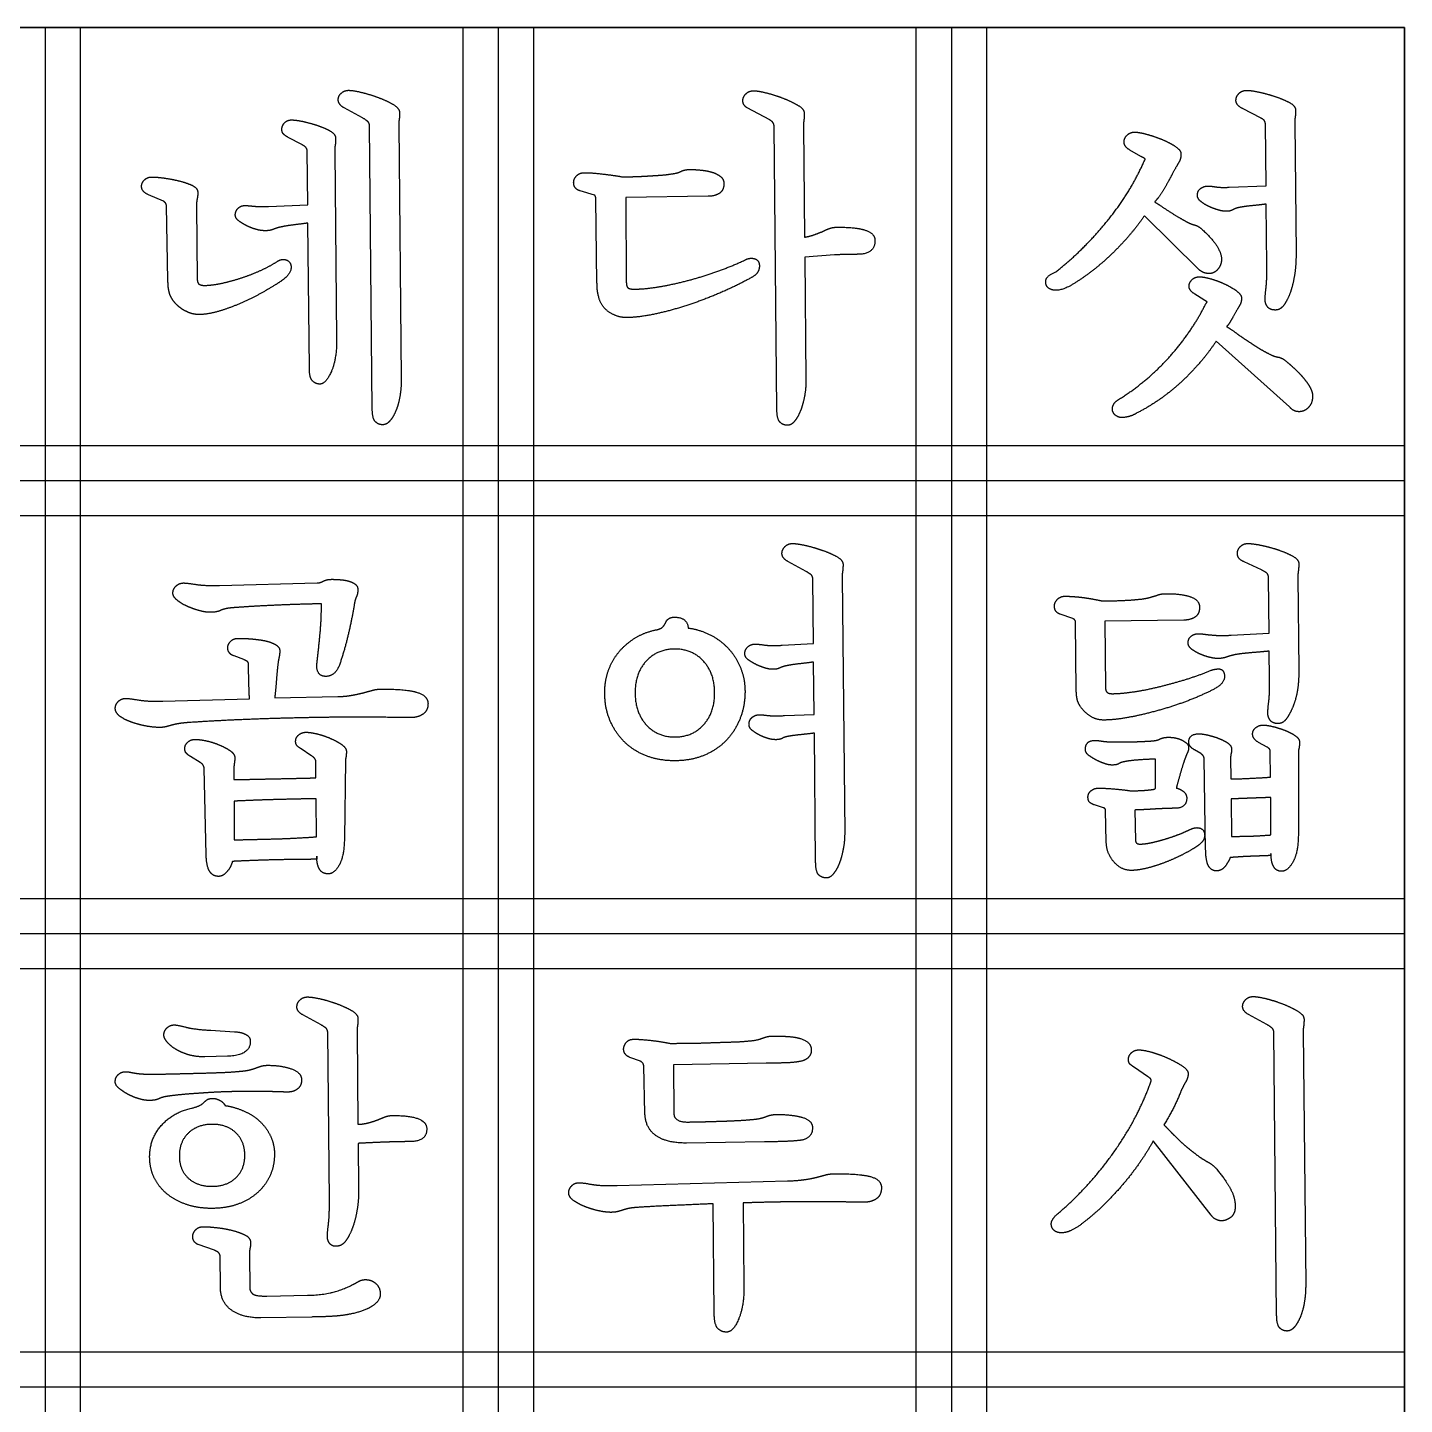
# Model space of a CAD drawing. Header units: millimetres. Extents: x -5 to 270, y -5 to 125.
# Drawn here: x 209.2 to 270, y 59.2 to 120 of the extents above; entities that cross this region are included whole.
import ezdxf

# ---------------------------------------------------------------- set-up
doc = ezdxf.new("R2010")
doc.units = ezdxf.units.MM
doc.layers.get('0').update_dxf_attribs({"linetype": 'CONTINUOUS'})

msp = doc.modelspace()

# ---------------------------------------------------------------- linework, layer by layer
for p, q in [((150, 120), (270, 120)), ((210, 120), (210, 0)), ((211.55, 120), (211.55, 0)), ((228.45, 0), (228.45, 120)), ((230, 120), (230, 0)), ((231.55, 120), (231.55, 0)), ((248.45, 0), (248.45, 120)), ((250, 120), (250, 0)), ((251.55, 120), (251.55, 0)), ((270, 120), (270, 0)), ((224.008, 116.017), (223.2, 116.453)), ((241.984, 115.921), (240.995, 116.453)), ((263.649, 116.012), (262.875, 116.414)), ((224.441, 103.149), (224.315, 115.689)), ((225.609, 115.702), (225.722, 104.526)), ((242.301, 103.127), (242.175, 115.652)), ((243.47, 115.652), (243.519, 110.747)), ((263.89, 113.009), (263.862, 115.744)), ((265.157, 115.774), (265.215, 110.045)), ((221.33, 114.833), (220.723, 115.152)), ((221.59, 112.181), (221.566, 114.557)), ((222.785, 114.542), (222.869, 106.261)), ((258.367, 114.313), (257.884, 114.593)), ((215.227, 112.339), (214.563, 112.621)), ((234.247, 112.605), (233.619, 112.789)), ((234.36, 108.719), (234.307, 112.44)), ((239.267, 112.551), (235.631, 112.499)), ((235.631, 112.499), (235.654, 108.764)), ((262.266, 112.95), (263.89, 113.009)), ((215.422, 108.851), (215.359, 112.114)), ((216.684, 112.13), (216.717, 108.885)), ((219.858, 112.106), (221.59, 112.181)), ((263.925, 109.501), (263.898, 112.211)), ((221.663, 104.959), (221.598, 111.369)), ((260.925, 109.321), (258.523, 111.693)), ((244.849, 109.964), (243.528, 109.867)), ((243.528, 109.867), (243.582, 104.445)), ((261.14, 107.983), (260.753, 108.235)), ((264.932, 103.252), (261.693, 106.161)), ((150, 101.55), (270, 101.55)), ((150, 100), (270, 100)), ((270, 98.45), (150, 98.45)), ((243.592, 95.994), (242.786, 96.434)), ((263.685, 96.06), (262.927, 96.416)), ((217.699, 95.377), (222.014, 95.484)), ((243.914, 92.806), (243.885, 95.672)), ((245.179, 95.743), (245.292, 84.461)), ((264.025, 93.27), (264, 95.717)), ((265.295, 95.761), (265.336, 91.64)), ((255.359, 93.912), (254.808, 94.106)), ((255.514, 90.76), (255.484, 93.733)), ((260.262, 93.844), (256.778, 93.794)), ((256.778, 93.794), (256.808, 90.836)), ((262.354, 93.182), (264.025, 93.27)), ((242.53, 92.735), (243.914, 92.806)), ((264.045, 91.25), (264.033, 92.475)), ((218.768, 92.103), (218.341, 92.266)), ((243.945, 89.685), (243.922, 91.995)), ((215.203, 90.266), (219.023, 90.364)), ((220.135, 90.411), (222.918, 90.47)), ((242.637, 89.63), (243.945, 89.685)), ((244.011, 83.144), (243.953, 88.857)), ((221.734, 87.871), (221.3, 88.163)), ((263.941, 88.235), (263.558, 88.45)), ((216.849, 87.561), (216.423, 87.82)), ((221.954, 86.884), (221.947, 87.627)), ((223.256, 87.632), (223.212, 84.225)), ((259.014, 86.468), (259.016, 87.71)), ((261.009, 87.956), (260.74, 88.112)), ((261.225, 83.712), (261.154, 87.748)), ((262.327, 87.773), (262.337, 86.832)), ((264.089, 86.915), (264.078, 88.03)), ((265.326, 88.121), (265.316, 84.34)), ((217.106, 83.487), (217.022, 87.29)), ((218.332, 87.229), (218.337, 86.807)), ((218.345, 85.854), (218.348, 84.148)), ((221.98, 84.282), (221.963, 85.962)), ((262.346, 85.949), (262.362, 84.297)), ((264.1, 84.363), (264.098, 86.015)), ((256.722, 85.562), (256.319, 85.687)), ((256.839, 84.06), (256.81, 85.443)), ((258.104, 85.463), (258.132, 84.12)), ((221.989, 83.428), (221.99, 83.289)), ((264.108, 83.546), (264.109, 83.452)), ((150, 81.55), (270, 81.55)), ((270, 80), (150, 80)), ((270, 78.45), (150, 78.45)), ((222.181, 75.979), (221.376, 76.419)), ((263.926, 75.998), (263.118, 76.436)), ((217.316, 75.743), (218.362, 75.677)), ((222.55, 68.23), (222.475, 75.656)), ((223.769, 75.698), (223.81, 71.592)), ((264.359, 63.148), (264.233, 75.658)), ((265.527, 75.671), (265.64, 64.525)), ((218.047, 74.594), (217.045, 74.569)), ((236.275, 74.372), (235.815, 74.545)), ((236.474, 72.066), (236.422, 74.163)), ((241.822, 74.285), (237.732, 74.214)), ((237.732, 74.214), (237.753, 72.08)), ((258.663, 73.707), (258.08, 74.096)), ((223.819, 70.749), (223.839, 68.758)), ((241.751, 70.814), (238.309, 70.764)), ((261.464, 67.58), (258.914, 70.862)), ((235.245, 68.891), (242.764, 69.09)), ((239.534, 63.251), (239.486, 68.086)), ((240.81, 68.119), (240.847, 64.478)), ((217.473, 66.028), (216.756, 66.286)), ((217.736, 64.396), (217.722, 65.774)), ((219.017, 65.786), (219.031, 64.392)), ((219.793, 64.008), (221.582, 64.042)), ((221.77, 63.085), (219.527, 63.047)), ((150, 61.55), (270, 61.55)), ((150, 60), (270, 60))]:
    msp.add_line(p, q)
msp.add_lwpolyline([(150, 0), (270, 0), (270, 120), (150, 120)], close=True)
for points in [[(222.939, 116.813), (222.937, 116.976), (223.071, 117.102)], [(223.2, 116.453), (222.941, 116.6), (222.939, 116.813)], [(223.071, 117.102), (223.205, 117.227), (223.392, 117.229)], [(223.392, 117.229), (223.603, 117.231), (223.97, 117.139)], [(223.97, 117.139), (224.338, 117.047), (224.695, 116.916)], [(224.695, 116.916), (225.053, 116.785), (225.35, 116.614)], [(240.799, 116.761), (240.797, 116.936), (240.929, 117.071)], [(240.995, 116.453), (240.801, 116.563), (240.799, 116.761)], [(240.929, 117.071), (241.061, 117.206), (241.252, 117.208)], [(241.252, 117.208), (241.463, 117.21), (241.834, 117.117)], [(241.834, 117.117), (242.204, 117.025), (242.558, 116.887)], [(242.558, 116.887), (242.911, 116.75), (243.209, 116.579)], [(262.563, 116.778), (262.562, 116.954), (262.694, 117.089)], [(262.875, 116.414), (262.566, 116.559), (262.563, 116.778)], [(262.694, 117.089), (262.825, 117.224), (263.017, 117.225)], [(263.017, 117.225), (263.229, 117.228), (263.575, 117.152)], [(263.575, 117.152), (263.922, 117.077), (264.272, 116.962)], [(264.272, 116.962), (264.622, 116.847), (264.908, 116.698)], [(264.908, 116.698), (265.195, 116.55), (265.197, 116.35)], [(225.35, 116.614), (225.647, 116.444), (225.649, 116.233)], [(225.649, 116.233), (225.651, 116.082), (225.629, 115.952)], [(243.209, 116.579), (243.508, 116.408), (243.509, 116.213)], [(243.509, 116.213), (243.511, 116.034), (243.49, 115.898)], [(265.197, 116.35), (265.198, 116.18), (265.177, 116.058)], [(220.45, 115.504), (220.448, 115.659), (220.564, 115.789)], [(220.537, 115.283), (220.451, 115.355), (220.45, 115.504)], [(220.564, 115.789), (220.679, 115.919), (220.873, 115.921)], [(220.873, 115.921), (221.07, 115.923), (221.378, 115.855)], [(221.378, 115.855), (221.687, 115.787), (221.997, 115.687)], [(221.997, 115.687), (222.308, 115.587), (222.566, 115.443)], [(224.275, 115.817), (224.236, 115.874), (224.008, 116.017)], [(224.315, 115.689), (224.314, 115.76), (224.275, 115.817)], [(225.629, 115.952), (225.608, 115.823), (225.609, 115.702)], [(242.135, 115.789), (242.096, 115.852), (241.984, 115.921)], [(242.175, 115.652), (242.174, 115.727), (242.135, 115.789)], [(243.49, 115.898), (243.469, 115.761), (243.47, 115.652)], [(263.823, 115.88), (263.784, 115.942), (263.649, 116.012)], [(263.862, 115.744), (263.862, 115.818), (263.823, 115.88)], [(265.177, 116.058), (265.155, 115.937), (265.157, 115.774)], [(220.723, 115.152), (220.624, 115.21), (220.537, 115.283)], [(222.566, 115.443), (222.823, 115.299), (222.825, 115.119)], [(222.825, 115.119), (222.827, 114.952), (222.805, 114.823)], [(257.623, 114.937), (257.622, 115.112), (257.754, 115.247)], [(257.884, 114.593), (257.625, 114.739), (257.623, 114.937)], [(257.754, 115.247), (257.886, 115.381), (258.077, 115.383)], [(258.077, 115.383), (258.277, 115.385), (258.618, 115.291)], [(258.618, 115.291), (258.959, 115.198), (259.279, 115.069)], [(259.279, 115.069), (259.598, 114.94), (259.867, 114.766)], [(221.527, 114.686), (221.488, 114.743), (221.33, 114.833)], [(221.566, 114.557), (221.566, 114.628), (221.527, 114.686)], [(222.805, 114.823), (222.784, 114.694), (222.785, 114.542)], [(258.541, 114.208), (258.511, 114.237), (258.367, 114.313)], [(259.867, 114.766), (260.135, 114.591), (260.136, 114.416)], [(260.136, 114.416), (260.139, 114.204), (260.036, 114.037)], [(238.06, 113.647), (238.216, 113.73), (238.437, 113.733)], [(238.437, 113.733), (238.709, 113.735), (238.973, 113.705)], [(238.973, 113.705), (239.238, 113.676), (239.445, 113.613)], [(256.859, 111.433), (257.907, 112.713), (258.521, 114.121)], [(258.521, 114.121), (258.571, 114.179), (258.541, 114.208)], [(260.036, 114.037), (259.933, 113.87), (259.751, 113.533)], [(214.258, 112.985), (214.257, 113.145), (214.381, 113.272)], [(214.381, 113.272), (214.506, 113.399), (214.712, 113.401)], [(214.712, 113.401), (214.901, 113.403), (215.234, 113.359)], [(215.234, 113.359), (215.568, 113.315), (215.88, 113.24)], [(215.88, 113.24), (216.193, 113.165), (216.465, 113.046)], [(216.465, 113.046), (216.736, 112.928), (216.739, 112.722)], [(233.33, 113.145), (233.328, 113.321), (233.46, 113.456)], [(233.619, 112.789), (233.332, 112.881), (233.33, 113.145)], [(233.46, 113.456), (233.592, 113.591), (233.783, 113.593)], [(233.783, 113.593), (234.07, 113.596), (234.578, 113.538)], [(234.578, 113.538), (235.085, 113.481), (235.487, 113.409)], [(235.487, 113.409), (235.824, 113.413), (236.088, 113.422)], [(236.088, 113.422), (236.353, 113.431), (236.648, 113.45)], [(236.648, 113.45), (236.944, 113.468), (237.189, 113.485)], [(237.189, 113.485), (237.433, 113.502), (237.61, 113.534)], [(237.61, 113.534), (237.904, 113.565), (238.06, 113.647)], [(239.445, 113.613), (239.652, 113.55), (239.806, 113.43)], [(239.962, 113.116), (239.965, 112.823), (239.769, 112.688)], [(239.806, 113.43), (239.96, 113.311), (239.962, 113.116)], [(259.751, 113.533), (259.601, 113.238), (259.392, 112.883)], [(214.563, 112.621), (214.261, 112.743), (214.258, 112.985)], [(216.711, 112.44), (216.682, 112.311), (216.684, 112.13)], [(216.739, 112.722), (216.74, 112.569), (216.711, 112.44)], [(234.307, 112.44), (234.306, 112.568), (234.247, 112.605)], [(239.769, 112.688), (239.574, 112.554), (239.267, 112.551)], [(259.392, 112.883), (259.184, 112.528), (258.975, 112.304)], [(260.862, 112.589), (260.86, 112.79), (260.999, 112.895)], [(261.02, 112.315), (260.863, 112.438), (260.862, 112.589)], [(260.999, 112.895), (261.138, 113.001), (261.315, 113.003)], [(261.315, 113.003), (261.451, 113.004), (261.667, 112.968)], [(261.667, 112.968), (261.883, 112.932), (262.266, 112.95)], [(215.327, 112.234), (215.297, 112.281), (215.227, 112.339)], [(215.359, 112.114), (215.358, 112.187), (215.327, 112.234)], [(218.395, 111.73), (218.394, 111.886), (218.509, 112.014)], [(218.509, 112.014), (218.624, 112.141), (218.819, 112.143)], [(218.819, 112.143), (218.939, 112.145), (219.195, 112.116)], [(219.195, 112.116), (219.452, 112.088), (219.858, 112.106)], [(258.975, 112.304), (259.23, 112.136), (259.614, 111.887)], [(259.614, 111.887), (259.999, 111.637), (260.32, 111.463)], [(261.37, 112.101), (261.177, 112.191), (261.02, 112.315)], [(261.771, 111.95), (261.563, 112.012), (261.37, 112.101)], [(262.145, 111.89), (261.979, 111.888), (261.771, 111.95)], [(262.439, 111.963), (262.323, 111.892), (262.145, 111.89)], [(262.736, 112.063), (262.555, 112.034), (262.439, 111.963)], [(263.362, 112.145), (262.992, 112.111), (262.736, 112.063)], [(263.898, 112.211), (263.731, 112.179), (263.362, 112.145)], [(218.551, 111.463), (218.397, 111.574), (218.395, 111.73)], [(218.899, 111.252), (218.706, 111.351), (218.551, 111.463)], [(219.311, 111.092), (219.093, 111.154), (218.899, 111.252)], [(220.969, 111.288), (220.564, 111.238), (220.314, 111.174)], [(221.598, 111.369), (221.373, 111.338), (220.969, 111.288)], [(254.619, 109.218), (255.812, 110.153), (256.859, 111.433)], [(258.523, 111.693), (257.931, 110.826), (257.085, 110.009)], [(260.32, 111.463), (260.537, 111.34), (260.711, 111.294)], [(260.711, 111.294), (260.885, 111.249), (261.029, 111.126)], [(219.724, 111.031), (219.528, 111.029), (219.311, 111.092)], [(220.042, 111.082), (219.923, 111.033), (219.724, 111.031)], [(220.314, 111.174), (220.161, 111.131), (220.042, 111.082)], [(243.519, 110.747), (243.72, 110.775), (243.968, 110.862)], [(243.968, 110.862), (244.216, 110.95), (244.383, 111.028)], [(244.383, 111.028), (244.505, 111.091), (244.64, 111.137)], [(244.64, 111.137), (244.776, 111.184), (244.952, 111.186)], [(244.952, 111.186), (245.732, 111.194), (246.164, 111.07)], [(246.164, 111.07), (246.626, 110.934), (246.629, 110.608)], [(261.029, 111.126), (261.952, 110.299), (261.925, 109.733)], [(246.629, 110.608), (246.635, 109.997), (245.874, 109.99)], [(257.085, 110.009), (256.239, 109.193), (255.281, 108.617)], [(265.215, 110.045), (265.22, 109.548), (265.154, 109.11)], [(219.465, 109.257), (219.888, 109.445), (220.247, 109.675)], [(220.247, 109.675), (220.413, 109.789), (220.585, 109.76)], [(220.835, 109.557), (220.959, 109.204), (220.438, 108.82)], [(220.585, 109.76), (220.758, 109.731), (220.835, 109.557)], [(239.567, 109.2), (240.245, 109.436), (240.909, 109.745)], [(240.909, 109.745), (241.068, 109.839), (241.254, 109.81)], [(241.254, 109.81), (241.44, 109.782), (241.5, 109.634)], [(241.5, 109.634), (241.561, 109.474), (241.493, 109.282)], [(245.444, 109.985), (245.197, 109.983), (244.849, 109.964)], [(245.874, 109.99), (245.692, 109.988), (245.444, 109.985)], [(261.925, 109.733), (261.908, 109.479), (261.734, 109.297)], [(263.89, 108.503), (263.932, 108.837), (263.925, 109.501)], [(215.433, 108.597), (215.423, 108.739), (215.422, 108.851)], [(216.717, 108.885), (216.718, 108.733), (216.796, 108.675)], [(217.753, 108.704), (218.147, 108.787), (218.594, 108.928)], [(218.594, 108.928), (219.041, 109.069), (219.465, 109.257)], [(220.438, 108.82), (220.112, 108.602), (219.648, 108.337)], [(237.009, 108.544), (237.57, 108.631), (238.229, 108.797)], [(238.229, 108.797), (238.889, 108.964), (239.567, 109.2)], [(241.135, 108.94), (240.507, 108.595), (239.775, 108.281)], [(241.493, 109.282), (241.425, 109.089), (241.135, 108.94)], [(254.259, 108.525), (254.138, 108.659), (254.174, 108.854)], [(254.174, 108.854), (254.209, 109.048), (254.619, 109.218)], [(260.492, 108.58), (260.491, 108.723), (260.613, 108.859)], [(260.613, 108.859), (260.736, 108.995), (260.946, 108.997)], [(261.322, 109.144), (261.102, 109.161), (260.925, 109.321)], [(260.946, 108.997), (261.132, 108.999), (261.439, 108.913)], [(261.734, 109.297), (261.56, 109.116), (261.322, 109.144)], [(261.439, 108.913), (261.747, 108.827), (262.036, 108.693)], [(265.154, 109.11), (265.088, 108.671), (264.972, 108.336)], [(215.483, 108.3), (215.443, 108.455), (215.433, 108.597)], [(215.636, 107.975), (215.514, 108.154), (215.483, 108.3)], [(216.796, 108.675), (216.875, 108.616), (217.035, 108.618)], [(217.035, 108.618), (217.358, 108.621), (217.753, 108.704)], [(219.648, 108.337), (219.185, 108.072), (218.677, 107.849)], [(234.371, 108.464), (234.361, 108.607), (234.36, 108.719)], [(234.42, 108.169), (234.38, 108.322), (234.371, 108.464)], [(235.654, 108.764), (235.656, 108.567), (235.729, 108.509)], [(235.729, 108.509), (235.802, 108.451), (236.034, 108.453)], [(236.034, 108.453), (236.449, 108.457), (237.009, 108.544)], [(239.775, 108.281), (239.044, 107.967), (238.321, 107.733)], [(255.281, 108.617), (254.589, 108.242), (254.259, 108.525)], [(260.753, 108.235), (260.494, 108.382), (260.492, 108.58)], [(262.036, 108.693), (262.324, 108.56), (262.566, 108.393)], [(262.566, 108.393), (262.807, 108.226), (262.809, 108.054)], [(263.85, 107.985), (263.848, 108.169), (263.89, 108.503)], [(264.972, 108.336), (264.856, 108.001), (264.691, 107.767)], [(215.934, 107.656), (215.757, 107.796), (215.636, 107.975)], [(216.336, 107.423), (216.111, 107.515), (215.934, 107.656)], [(218.677, 107.849), (218.169, 107.627), (217.681, 107.482)], [(234.894, 107.44), (234.522, 107.686), (234.42, 108.169)], [(238.321, 107.733), (237.599, 107.498), (236.899, 107.35)], [(259.656, 105.495), (260.637, 106.603), (261.241, 107.826)], [(261.279, 107.897), (261.254, 107.913), (261.14, 107.983)], [(261.241, 107.826), (261.303, 107.882), (261.279, 107.897)], [(262.712, 107.711), (262.614, 107.548), (262.421, 107.211)], [(262.809, 108.054), (262.81, 107.874), (262.712, 107.711)], [(263.958, 107.669), (263.851, 107.808), (263.85, 107.985)], [(264.312, 107.532), (264.065, 107.529), (263.958, 107.669)], [(264.691, 107.767), (264.526, 107.534), (264.312, 107.532)], [(216.805, 107.332), (216.561, 107.33), (216.336, 107.423)], [(217.681, 107.482), (217.193, 107.336), (216.805, 107.332)], [(235.667, 107.197), (235.267, 107.193), (234.894, 107.44)], [(236.899, 107.35), (236.199, 107.203), (235.667, 107.197)], [(262.282, 106.968), (262.197, 106.825), (262.139, 106.804)], [(262.421, 107.211), (262.367, 107.11), (262.282, 106.968)], [(262.139, 106.804), (262.256, 106.746), (262.504, 106.564)], [(262.504, 106.564), (262.753, 106.381), (263.006, 106.214)], [(222.869, 106.261), (222.877, 105.379), (222.636, 104.823)], [(261.693, 106.161), (261.078, 105.227), (260.169, 104.377)], [(263.006, 106.214), (263.259, 106.047), (263.503, 105.891)], [(263.503, 105.891), (263.746, 105.735), (263.96, 105.631)], [(257.34, 103.553), (258.674, 104.386), (259.656, 105.495)], [(263.96, 105.631), (264.222, 105.483), (264.419, 105.454)], [(264.419, 105.454), (264.616, 105.424), (264.838, 105.22)], [(264.838, 105.22), (264.989, 105.096), (265.191, 104.906)], [(221.801, 104.404), (221.667, 104.546), (221.663, 104.959)], [(222.636, 104.823), (222.395, 104.266), (222.128, 104.264)], [(265.191, 104.906), (265.393, 104.715), (265.564, 104.509)], [(222.128, 104.264), (221.935, 104.262), (221.801, 104.404)], [(225.722, 104.526), (225.726, 104.12), (225.666, 103.754)], [(243.582, 104.445), (243.586, 104.073), (243.518, 103.719)], [(260.169, 104.377), (259.259, 103.526), (258.159, 102.97)], [(265.564, 104.509), (265.734, 104.303), (265.839, 104.108)], [(265.839, 104.108), (265.943, 103.912), (265.945, 103.734)], [(225.666, 103.754), (225.607, 103.389), (225.496, 103.113)], [(243.518, 103.719), (243.449, 103.364), (243.348, 103.099)], [(257.122, 103.268), (257.169, 103.443), (257.34, 103.553)], [(265.945, 103.734), (265.948, 103.43), (265.77, 103.238)], [(224.581, 102.599), (224.445, 102.732), (224.441, 103.149)], [(225.496, 103.113), (225.385, 102.836), (225.234, 102.653)], [(242.441, 102.578), (242.305, 102.711), (242.301, 103.127)], [(243.348, 103.099), (243.246, 102.834), (243.095, 102.641)], [(257.179, 102.949), (257.075, 103.094), (257.122, 103.268)], [(257.647, 102.793), (257.348, 102.75), (257.179, 102.949)], [(258.159, 102.97), (257.946, 102.836), (257.647, 102.793)], [(265.358, 103.044), (265.098, 103.042), (264.932, 103.252)], [(265.77, 103.238), (265.592, 103.047), (265.358, 103.044)], [(224.906, 102.468), (224.716, 102.466), (224.581, 102.599)], [(225.234, 102.653), (225.083, 102.47), (224.906, 102.468)], [(242.781, 102.446), (242.577, 102.444), (242.441, 102.578)], [(243.095, 102.641), (242.944, 102.448), (242.781, 102.446)], [(242.524, 96.779), (242.522, 96.954), (242.655, 97.089)], [(242.786, 96.434), (242.526, 96.581), (242.524, 96.779)], [(242.655, 97.089), (242.787, 97.223), (242.978, 97.225)], [(242.978, 97.225), (243.19, 97.227), (243.556, 97.143)], [(243.556, 97.143), (243.922, 97.06), (244.274, 96.939)], [(244.274, 96.939), (244.626, 96.818), (244.922, 96.66)], [(244.922, 96.66), (245.217, 96.503), (245.219, 96.305)], [(262.625, 96.779), (262.623, 96.955), (262.755, 97.09)], [(262.927, 96.416), (262.628, 96.537), (262.625, 96.779)], [(262.755, 97.09), (262.887, 97.224), (263.078, 97.226)], [(263.078, 97.226), (263.287, 97.228), (263.652, 97.153)], [(263.652, 97.153), (264.017, 97.078), (264.369, 96.964)], [(264.369, 96.964), (264.722, 96.85), (265.027, 96.693)], [(265.027, 96.693), (265.333, 96.535), (265.335, 96.337)], [(245.219, 96.305), (245.221, 96.126), (245.199, 95.989)], [(263.96, 95.877), (263.92, 95.945), (263.685, 96.06)], [(265.335, 96.337), (265.336, 96.159), (265.315, 96.015)], [(215.78, 95.349), (215.921, 95.482), (216.109, 95.484)], [(216.109, 95.484), (216.241, 95.486), (216.656, 95.421)], [(216.656, 95.421), (217.07, 95.356), (217.699, 95.377)], [(222.014, 95.484), (222.131, 95.485), (222.275, 95.564)], [(222.275, 95.564), (222.418, 95.643), (222.642, 95.645)], [(222.642, 95.645), (222.795, 95.647), (222.997, 95.632)], [(222.997, 95.632), (223.2, 95.617), (223.367, 95.575)], [(223.367, 95.575), (223.534, 95.533), (223.667, 95.446)], [(223.667, 95.446), (223.8, 95.358), (223.802, 95.199)], [(243.845, 95.809), (243.805, 95.872), (243.592, 95.994)], [(243.885, 95.672), (243.884, 95.746), (243.845, 95.809)], [(245.199, 95.989), (245.178, 95.853), (245.179, 95.743)], [(264, 95.717), (263.999, 95.81), (263.96, 95.877)], [(265.315, 96.015), (265.294, 95.871), (265.295, 95.761)], [(215.64, 95.038), (215.638, 95.216), (215.78, 95.349)], [(215.84, 94.714), (215.642, 94.871), (215.64, 95.038)], [(223.741, 94.873), (223.679, 94.753), (223.649, 94.546)], [(223.802, 95.199), (223.804, 94.994), (223.741, 94.873)], [(254.682, 94.762), (254.814, 94.897), (255.005, 94.899)], [(255.005, 94.899), (255.121, 94.9), (255.352, 94.886)], [(255.352, 94.886), (255.582, 94.871), (255.802, 94.844)], [(255.802, 94.844), (256.021, 94.817), (256.274, 94.769)], [(258.437, 94.779), (258.652, 94.813), (258.78, 94.852)], [(258.78, 94.852), (258.909, 94.892), (259.027, 94.923)], [(259.027, 94.923), (259.155, 94.976), (259.244, 94.993)], [(259.244, 94.993), (259.334, 95.009), (259.477, 95.01)], [(259.477, 95.01), (260.14, 95.017), (260.547, 94.877)], [(260.547, 94.877), (260.953, 94.737), (260.956, 94.415)], [(216.287, 94.449), (216.037, 94.558), (215.84, 94.714)], [(216.807, 94.263), (216.536, 94.339), (216.287, 94.449)], [(217.304, 94.189), (217.078, 94.186), (216.807, 94.263)], [(217.743, 94.272), (217.582, 94.192), (217.304, 94.189)], [(218.209, 94.384), (217.904, 94.352), (217.743, 94.272)], [(218.825, 94.428), (218.401, 94.401), (218.209, 94.384)], [(219.817, 94.484), (219.25, 94.456), (218.825, 94.428)], [(221.042, 94.535), (220.384, 94.513), (219.817, 94.484)], [(222.195, 94.562), (221.7, 94.558), (221.042, 94.535)], [(222.141, 93.287), (222.201, 93.955), (222.195, 94.562)], [(223.649, 94.546), (223.54, 93.895), (223.387, 93.24)], [(254.551, 94.452), (254.55, 94.628), (254.682, 94.762)], [(254.808, 94.106), (254.554, 94.188), (254.551, 94.452)], [(256.274, 94.769), (256.528, 94.721), (256.674, 94.689)], [(256.674, 94.689), (257.061, 94.692), (257.532, 94.711)], [(257.532, 94.711), (258.004, 94.73), (258.437, 94.779)], [(260.956, 94.415), (260.959, 94.121), (260.764, 93.984)], [(237.246, 93.529), (237.331, 93.604), (237.396, 93.751)], [(237.396, 93.751), (237.491, 93.97), (237.764, 93.973)], [(237.764, 93.973), (238.347, 93.979), (238.384, 93.493)], [(255.484, 93.733), (255.482, 93.875), (255.359, 93.912)], [(260.764, 93.984), (260.568, 93.847), (260.262, 93.844)], [(218.181, 92.899), (218.303, 93.036), (218.514, 93.038)], [(218.514, 93.038), (218.825, 93.041), (219.148, 93.012)], [(219.148, 93.012), (219.471, 92.983), (219.722, 92.929)], [(221.997, 91.931), (222.08, 92.62), (222.141, 93.287)], [(223.387, 93.24), (223.234, 92.585), (223.021, 91.941)], [(235.326, 92.436), (235.634, 92.807), (236.051, 93.06)], [(236.051, 93.06), (236.467, 93.314), (236.981, 93.416)], [(236.981, 93.416), (237.162, 93.454), (237.246, 93.529)], [(238.384, 93.493), (238.833, 93.448), (239.317, 93.213)], [(239.317, 93.213), (239.801, 92.977), (240.147, 92.607)], [(260.451, 92.832), (260.449, 93.033), (260.588, 93.138)], [(260.588, 93.138), (260.727, 93.244), (260.905, 93.246)], [(260.905, 93.246), (260.935, 93.246), (260.969, 93.246)], [(260.969, 93.246), (261.003, 93.247), (261.081, 93.232)], [(261.081, 93.232), (261.321, 93.2), (261.652, 93.175)], [(261.652, 93.175), (261.983, 93.15), (262.354, 93.182)], [(218.06, 92.621), (218.059, 92.763), (218.181, 92.899)], [(218.341, 92.266), (218.063, 92.356), (218.06, 92.621)], [(219.722, 92.929), (219.973, 92.874), (220.164, 92.766)], [(220.164, 92.766), (220.355, 92.658), (220.357, 92.492)], [(220.357, 92.492), (220.358, 92.359), (220.332, 92.23)], [(234.857, 91.599), (235.018, 92.066), (235.326, 92.436)], [(237.778, 92.567), (236.999, 92.559), (236.516, 92.019)], [(239.05, 92.043), (238.555, 92.574), (237.778, 92.567)], [(240.147, 92.607), (240.493, 92.236), (240.69, 91.758)], [(240.886, 92.358), (240.884, 92.553), (241.021, 92.669)], [(241.021, 92.669), (241.158, 92.785), (241.339, 92.787)], [(241.339, 92.787), (241.471, 92.788), (241.754, 92.745)], [(241.754, 92.745), (242.038, 92.702), (242.53, 92.735)], [(260.619, 92.555), (260.452, 92.678), (260.451, 92.832)], [(260.979, 92.346), (260.786, 92.432), (260.619, 92.555)], [(263.284, 92.409), (262.843, 92.374), (262.546, 92.324)], [(264.033, 92.475), (263.725, 92.444), (263.284, 92.409)], [(218.977, 91.931), (218.976, 92.022), (218.768, 92.103)], [(218.992, 91.146), (218.98, 91.627), (218.977, 91.931)], [(220.286, 91.992), (220.24, 91.603), (220.208, 91.181)], [(220.332, 92.23), (220.305, 92.1), (220.286, 91.992)], [(222.397, 91.361), (221.955, 91.357), (221.997, 91.931)], [(223.021, 91.941), (222.825, 91.365), (222.397, 91.361)], [(236.516, 92.019), (236.033, 91.478), (236.042, 90.617)], [(239.553, 90.652), (239.545, 91.511), (239.05, 92.043)], [(241.045, 92.088), (240.887, 92.202), (240.886, 92.358)], [(241.379, 91.888), (241.203, 91.974), (241.045, 92.088)], [(241.757, 91.737), (241.556, 91.801), (241.379, 91.888)], [(242.741, 91.834), (242.54, 91.791), (242.427, 91.733)], [(243.341, 91.922), (242.968, 91.879), (242.741, 91.834)], [(243.922, 91.995), (243.715, 91.964), (243.341, 91.922)], [(261.397, 92.203), (261.173, 92.259), (260.979, 92.346)], [(261.78, 92.149), (261.621, 92.147), (261.397, 92.203)], [(262.116, 92.205), (261.958, 92.151), (261.78, 92.149)], [(262.335, 92.271), (262.237, 92.247), (262.116, 92.205)], [(262.546, 92.324), (262.433, 92.295), (262.335, 92.271)], [(220.208, 91.181), (220.175, 90.759), (220.135, 90.411)], [(234.702, 90.592), (234.696, 91.132), (234.857, 91.599)], [(240.69, 91.758), (240.887, 91.28), (240.893, 90.73)], [(242.124, 91.673), (241.958, 91.672), (241.757, 91.737)], [(242.427, 91.733), (242.314, 91.675), (242.124, 91.673)], [(259.097, 90.886), (259.693, 91.028), (260.299, 91.212)], [(260.299, 91.212), (260.904, 91.396), (261.469, 91.63)], [(261.469, 91.63), (261.622, 91.689), (261.798, 91.69)], [(262.037, 91.508), (262.157, 91.116), (261.636, 90.82)], [(261.798, 91.69), (261.974, 91.692), (262.037, 91.508)], [(264.044, 90.705), (264.048, 90.939), (264.045, 91.25)], [(265.336, 91.64), (265.341, 91.106), (265.265, 90.681)], [(219.023, 90.364), (219.005, 90.665), (218.992, 91.146)], [(223.549, 90.529), (223.845, 90.585), (224.068, 90.642)], [(224.068, 90.642), (224.292, 90.7), (224.452, 90.748)], [(224.452, 90.748), (224.611, 90.796), (224.814, 90.798)], [(224.814, 90.798), (225.881, 90.809), (226.389, 90.665)], [(226.389, 90.665), (226.897, 90.521), (226.901, 90.163)], [(234.946, 89.39), (234.708, 89.94), (234.702, 90.592)], [(236.042, 90.617), (236.05, 89.743), (236.545, 89.211)], [(239.077, 89.238), (239.562, 89.781), (239.553, 90.652)], [(240.893, 90.73), (240.899, 90.063), (240.673, 89.494)], [(255.565, 90.302), (255.516, 90.488), (255.514, 90.76)], [(256.808, 90.836), (256.809, 90.712), (256.882, 90.654)], [(256.882, 90.654), (256.955, 90.595), (257.11, 90.597)], [(257.11, 90.597), (257.484, 90.601), (257.992, 90.672)], [(257.992, 90.672), (258.5, 90.744), (259.097, 90.886)], [(261.636, 90.82), (261.085, 90.53), (260.446, 90.287)], [(264.01, 90.251), (264.039, 90.47), (264.044, 90.705)], [(265.265, 90.681), (265.189, 90.255), (265.033, 89.918)], [(213.098, 89.944), (213.097, 90.118), (213.229, 90.252)], [(213.229, 90.252), (213.361, 90.387), (213.552, 90.388)], [(213.552, 90.388), (213.7, 90.39), (214.145, 90.318)], [(214.145, 90.318), (214.59, 90.246), (215.203, 90.266)], [(222.918, 90.47), (223.253, 90.473), (223.549, 90.529)], [(226.901, 90.163), (226.904, 89.853), (226.685, 89.7)], [(255.989, 89.711), (255.659, 89.992), (255.565, 90.302)], [(260.446, 90.287), (259.807, 90.044), (259.115, 89.852)], [(263.97, 89.733), (263.968, 89.884), (264.01, 90.251)], [(213.318, 89.59), (213.1, 89.745), (213.098, 89.944)], [(213.822, 89.336), (213.537, 89.434), (213.318, 89.59)], [(219.638, 89.486), (217.951, 89.431), (216.299, 89.321)], [(222.825, 89.557), (221.326, 89.542), (219.638, 89.486)], [(224.979, 89.555), (224.196, 89.571), (222.825, 89.557)], [(226.161, 89.544), (225.762, 89.54), (224.979, 89.555)], [(226.685, 89.7), (226.467, 89.547), (226.161, 89.544)], [(235.596, 88.444), (235.184, 88.84), (234.946, 89.39)], [(240.673, 89.494), (240.447, 88.925), (240.043, 88.513)], [(241.069, 89.238), (241.067, 89.433), (241.204, 89.549)], [(241.204, 89.549), (241.341, 89.665), (241.522, 89.667)], [(241.522, 89.667), (241.65, 89.668), (241.868, 89.639)], [(241.868, 89.639), (242.087, 89.61), (242.637, 89.63)], [(256.743, 89.434), (256.319, 89.43), (255.989, 89.711)], [(257.815, 89.549), (257.207, 89.439), (256.743, 89.434)], [(259.115, 89.852), (258.423, 89.66), (257.815, 89.549)], [(264.078, 89.416), (263.972, 89.555), (263.97, 89.733)], [(264.432, 89.279), (264.185, 89.277), (264.078, 89.416)], [(264.767, 89.461), (264.628, 89.281), (264.432, 89.279)], [(265.033, 89.918), (264.906, 89.64), (264.767, 89.461)], [(214.438, 89.172), (214.107, 89.238), (213.822, 89.336)], [(215.081, 89.108), (214.77, 89.105), (214.438, 89.172)], [(215.348, 89.141), (215.229, 89.11), (215.081, 89.108)], [(215.591, 89.208), (215.466, 89.173), (215.348, 89.141)], [(215.899, 89.275), (215.715, 89.244), (215.591, 89.208)], [(216.299, 89.321), (216.083, 89.306), (215.899, 89.275)], [(221.058, 88.494), (221.057, 88.66), (221.194, 88.776)], [(221.194, 88.776), (221.331, 88.893), (221.512, 88.895)], [(221.512, 88.895), (221.698, 88.896), (221.985, 88.828)], [(221.985, 88.828), (222.272, 88.759), (222.552, 88.642)], [(236.545, 89.211), (237.04, 88.68), (237.817, 88.687)], [(237.817, 88.687), (238.592, 88.695), (239.077, 89.238)], [(241.218, 88.971), (241.07, 89.086), (241.069, 89.238)], [(241.543, 88.766), (241.365, 88.857), (241.218, 88.971)], [(241.907, 88.621), (241.72, 88.676), (241.543, 88.766)], [(243.408, 88.793), (243.069, 88.76), (242.878, 88.728)], [(243.953, 88.857), (243.747, 88.827), (243.408, 88.793)], [(260.48, 88.456), (260.476, 88.822), (260.934, 88.827)], [(260.934, 88.827), (261.073, 88.828), (261.302, 88.775)], [(261.302, 88.775), (261.531, 88.723), (261.756, 88.641)], [(263.297, 88.81), (263.295, 88.976), (263.432, 89.093)], [(263.558, 88.45), (263.299, 88.597), (263.297, 88.81)], [(263.432, 89.093), (263.569, 89.209), (263.75, 89.211)], [(263.75, 89.211), (263.921, 89.213), (264.176, 89.151)], [(264.176, 89.151), (264.432, 89.09), (264.682, 88.996)], [(264.682, 88.996), (264.932, 88.902), (265.149, 88.764)], [(265.149, 88.764), (265.366, 88.626), (265.368, 88.467)], [(216.164, 88.178), (216.163, 88.323), (216.287, 88.45)], [(216.245, 87.956), (216.165, 88.034), (216.164, 88.178)], [(216.287, 88.45), (216.411, 88.577), (216.618, 88.579)], [(216.618, 88.579), (216.812, 88.581), (217.101, 88.52)], [(217.101, 88.52), (217.391, 88.459), (217.663, 88.346)], [(217.663, 88.346), (217.936, 88.234), (218.153, 88.092)], [(221.143, 88.276), (221.06, 88.346), (221.058, 88.494)], [(221.3, 88.163), (221.226, 88.206), (221.143, 88.276)], [(222.552, 88.642), (222.833, 88.526), (223.065, 88.372)], [(223.065, 88.372), (223.296, 88.218), (223.298, 88.046)], [(236.577, 87.839), (236.009, 88.049), (235.596, 88.444)], [(240.043, 88.513), (239.639, 88.101), (239.075, 87.872)], [(242.261, 88.567), (242.095, 88.565), (241.907, 88.621)], [(242.548, 88.633), (242.439, 88.569), (242.261, 88.567)], [(242.878, 88.728), (242.656, 88.696), (242.548, 88.633)], [(255.919, 88.134), (255.915, 88.529), (256.327, 88.533)], [(256.075, 87.866), (255.92, 87.979), (255.919, 88.134)], [(256.327, 88.533), (256.463, 88.535), (256.683, 88.498)], [(256.683, 88.498), (256.903, 88.462), (257.42, 88.467)], [(257.42, 88.467), (257.571, 88.469), (257.821, 88.471)], [(257.821, 88.471), (258.07, 88.474), (258.272, 88.482)], [(258.272, 88.482), (258.474, 88.491), (258.666, 88.5)], [(258.666, 88.5), (258.859, 88.509), (258.954, 88.524)], [(258.954, 88.524), (259.106, 88.54), (259.199, 88.595)], [(259.199, 88.595), (259.346, 88.672), (259.586, 88.674)], [(259.586, 88.674), (259.706, 88.675), (259.849, 88.652)], [(259.849, 88.652), (259.992, 88.628), (260.121, 88.574)], [(260.121, 88.574), (260.25, 88.52), (260.361, 88.432)], [(260.361, 88.432), (260.472, 88.345), (260.473, 88.225)], [(260.473, 88.225), (260.474, 88.094), (260.422, 87.996)], [(260.74, 88.112), (260.482, 88.258), (260.48, 88.456)], [(261.756, 88.641), (261.981, 88.56), (262.174, 88.437)], [(262.174, 88.437), (262.367, 88.313), (262.369, 88.154)], [(262.369, 88.154), (262.37, 88.026), (262.348, 87.957)], [(264.056, 88.136), (264.034, 88.178), (263.941, 88.235)], [(264.078, 88.03), (264.077, 88.095), (264.056, 88.136)], [(265.348, 88.209), (265.326, 88.095), (265.326, 88.121)], [(265.368, 88.467), (265.369, 88.323), (265.348, 88.209)], [(216.423, 87.82), (216.324, 87.879), (216.245, 87.956)], [(217.022, 87.29), (217.021, 87.449), (216.849, 87.561)], [(218.153, 88.092), (218.371, 87.95), (218.373, 87.775)], [(218.352, 87.529), (218.331, 87.407), (218.332, 87.229)], [(218.373, 87.775), (218.374, 87.65), (218.352, 87.529)], [(221.947, 87.627), (221.945, 87.738), (221.734, 87.871)], [(223.278, 87.793), (223.256, 87.686), (223.256, 87.632)], [(223.298, 88.046), (223.299, 87.899), (223.278, 87.793)], [(237.828, 87.636), (237.146, 87.63), (236.577, 87.839)], [(239.075, 87.872), (238.511, 87.643), (237.828, 87.636)], [(256.407, 87.663), (256.229, 87.754), (256.075, 87.866)], [(256.771, 87.51), (256.584, 87.573), (256.407, 87.663)], [(257.611, 87.59), (257.47, 87.564), (257.391, 87.507)], [(258.389, 87.681), (257.932, 87.654), (257.611, 87.59)], [(259.016, 87.71), (258.845, 87.709), (258.389, 87.681)], [(260.335, 87.787), (260.216, 87.467), (260.099, 87.045)], [(260.422, 87.996), (260.37, 87.898), (260.335, 87.787)], [(261.154, 87.748), (261.153, 87.861), (261.009, 87.956)], [(262.348, 87.957), (262.326, 87.888), (262.327, 87.773)], [(257.096, 87.448), (256.958, 87.447), (256.771, 87.51)], [(257.391, 87.507), (257.312, 87.451), (257.096, 87.448)], [(260.099, 87.045), (259.981, 86.624), (259.93, 86.436)], [(263.188, 86.862), (263.736, 86.889), (264.089, 86.915)], [(218.337, 86.807), (218.761, 86.811), (219.183, 86.82)], [(219.183, 86.82), (219.605, 86.829), (220.12, 86.84)], [(220.12, 86.84), (220.636, 86.851), (221.142, 86.862)], [(221.142, 86.862), (221.649, 86.873), (221.954, 86.884)], [(256.031, 86.029), (256.029, 86.195), (256.167, 86.312)], [(256.167, 86.312), (256.304, 86.428), (256.485, 86.43)], [(256.485, 86.43), (256.684, 86.432), (257.141, 86.397)], [(257.141, 86.397), (257.598, 86.361), (257.923, 86.308)], [(257.923, 86.308), (258.175, 86.311), (258.459, 86.327)], [(258.459, 86.327), (258.743, 86.344), (258.943, 86.379)], [(258.943, 86.379), (259.015, 86.395), (259.014, 86.468)], [(259.93, 86.436), (260.034, 86.417), (260.211, 86.305)], [(260.211, 86.305), (260.387, 86.193), (260.389, 85.988)], [(262.337, 86.832), (262.639, 86.835), (263.188, 86.862)], [(219.114, 85.887), (218.621, 85.867), (218.345, 85.854)], [(220.119, 85.921), (219.606, 85.908), (219.114, 85.887)], [(221.148, 85.946), (220.632, 85.934), (220.119, 85.921)], [(221.963, 85.962), (221.663, 85.959), (221.148, 85.946)], [(256.115, 85.794), (256.033, 85.861), (256.031, 86.029)], [(256.319, 85.687), (256.197, 85.726), (256.115, 85.794)], [(260.389, 85.988), (260.394, 85.545), (259.875, 85.539)], [(262.625, 85.962), (262.374, 85.952), (262.346, 85.949)], [(263.156, 85.982), (262.876, 85.972), (262.625, 85.962)], [(263.724, 86.003), (263.436, 85.993), (263.156, 85.982)], [(264.098, 86.015), (264.012, 86.014), (263.724, 86.003)], [(256.81, 85.443), (256.81, 85.519), (256.722, 85.562)], [(258.339, 85.472), (258.094, 85.462), (258.104, 85.463)], [(258.866, 85.499), (258.584, 85.481), (258.339, 85.472)], [(259.422, 85.528), (259.149, 85.517), (258.866, 85.499)], [(259.875, 85.539), (259.696, 85.538), (259.422, 85.528)], [(260.027, 84.382), (260.316, 84.494), (260.581, 84.622)], [(260.581, 84.622), (260.779, 84.712), (260.945, 84.671)], [(260.945, 84.671), (261.111, 84.63), (261.16, 84.486)], [(261.16, 84.486), (261.209, 84.343), (261.149, 84.187)], [(218.348, 84.148), (218.757, 84.153), (219.187, 84.164)], [(219.187, 84.164), (219.616, 84.175), (220.122, 84.187)], [(220.122, 84.187), (220.627, 84.2), (221.134, 84.228)], [(221.134, 84.228), (221.641, 84.256), (221.98, 84.282)], [(223.212, 84.225), (223.204, 83.444), (222.988, 83.046)], [(245.292, 84.461), (245.296, 84.09), (245.227, 83.735)], [(257.178, 83.17), (256.845, 83.548), (256.839, 84.06)], [(258.132, 84.12), (258.135, 83.957), (258.329, 83.959)], [(258.329, 83.959), (258.547, 83.961), (258.824, 84.021)], [(258.824, 84.021), (259.1, 84.08), (259.419, 84.175)], [(259.419, 84.175), (259.737, 84.27), (260.027, 84.382)], [(260.873, 83.888), (260.62, 83.706), (260.242, 83.512)], [(261.149, 84.187), (261.089, 84.03), (260.873, 83.888)], [(262.362, 84.297), (262.42, 84.298), (262.723, 84.301)], [(262.723, 84.301), (263.026, 84.304), (263.26, 84.312)], [(263.26, 84.312), (263.494, 84.321), (263.762, 84.339)], [(263.762, 84.339), (264.031, 84.357), (264.1, 84.363)], [(265.316, 84.34), (265.308, 83.569), (265.076, 83.165)], [(217.27, 82.741), (217.128, 82.95), (217.106, 83.487)], [(221.121, 83.28), (220.583, 83.274), (220.055, 83.261)], [(221.99, 83.289), (221.66, 83.285), (221.121, 83.28)], [(222.119, 82.836), (221.993, 83.031), (221.989, 83.428)], [(245.227, 83.735), (245.159, 83.381), (245.058, 83.116)], [(260.242, 83.512), (259.864, 83.318), (259.445, 83.155)], [(261.355, 82.987), (261.23, 83.201), (261.225, 83.712)], [(262.303, 83.366), (262.253, 83.198), (262.094, 82.988)], [(262.691, 83.392), (262.407, 83.374), (262.303, 83.366)], [(263.257, 83.421), (262.976, 83.411), (262.691, 83.392)], [(263.803, 83.441), (263.538, 83.431), (263.257, 83.421)], [(264.109, 83.452), (264.068, 83.452), (263.803, 83.441)], [(264.229, 82.955), (264.112, 83.153), (264.108, 83.546)], [(217.664, 82.534), (217.412, 82.532), (217.27, 82.741)], [(218.033, 82.745), (217.855, 82.536), (217.664, 82.534)], [(218.265, 83.194), (218.211, 82.954), (218.033, 82.745)], [(219.034, 83.228), (218.542, 83.208), (218.265, 83.194)], [(220.055, 83.261), (219.527, 83.248), (219.034, 83.228)], [(222.5, 82.645), (222.245, 82.642), (222.119, 82.836)], [(222.988, 83.046), (222.772, 82.647), (222.5, 82.645)], [(244.151, 82.595), (244.015, 82.728), (244.011, 83.144)], [(244.805, 82.658), (244.654, 82.465), (244.491, 82.464)], [(245.058, 83.116), (244.956, 82.852), (244.805, 82.658)], [(257.947, 82.797), (257.511, 82.792), (257.178, 83.17)], [(258.642, 82.896), (258.259, 82.8), (257.947, 82.797)], [(259.445, 83.155), (259.025, 82.992), (258.642, 82.896)], [(261.707, 82.776), (261.48, 82.773), (261.355, 82.987)], [(262.094, 82.988), (261.935, 82.778), (261.707, 82.776)], [(264.589, 82.758), (264.346, 82.756), (264.229, 82.955)], [(265.076, 83.165), (264.844, 82.761), (264.589, 82.758)], [(244.491, 82.464), (244.287, 82.462), (244.151, 82.595)], [(221.244, 77.074), (221.377, 77.209), (221.568, 77.211)], [(221.568, 77.211), (221.78, 77.213), (222.142, 77.13)], [(262.987, 77.092), (263.119, 77.226), (263.31, 77.228)], [(263.31, 77.228), (263.521, 77.231), (263.892, 77.138)], [(221.114, 76.764), (221.112, 76.94), (221.244, 77.074)], [(221.376, 76.419), (221.116, 76.566), (221.114, 76.764)], [(222.142, 77.13), (222.503, 77.048), (222.862, 76.916)], [(222.862, 76.916), (223.221, 76.785), (223.514, 76.62)], [(223.514, 76.62), (223.807, 76.455), (223.809, 76.26)], [(262.857, 76.781), (262.855, 76.957), (262.987, 77.092)], [(263.118, 76.436), (262.859, 76.584), (262.857, 76.781)], [(263.892, 77.138), (264.262, 77.045), (264.616, 76.908)], [(264.616, 76.908), (264.969, 76.771), (265.267, 76.599)], [(265.267, 76.599), (265.565, 76.428), (265.567, 76.232)], [(215.374, 75.841), (215.506, 75.975), (215.697, 75.977)], [(215.697, 75.977), (215.836, 75.979), (216.214, 75.878)], [(222.434, 75.794), (222.395, 75.857), (222.181, 75.979)], [(223.809, 76.26), (223.811, 76.081), (223.789, 75.945)], [(264.192, 75.796), (264.152, 75.859), (263.926, 75.998)], [(265.567, 76.232), (265.569, 76.053), (265.548, 75.917)], [(215.243, 75.533), (215.242, 75.707), (215.374, 75.841)], [(215.394, 75.211), (215.245, 75.384), (215.243, 75.533)], [(216.214, 75.878), (216.593, 75.777), (217.316, 75.743)], [(218.362, 75.677), (218.656, 75.663), (218.856, 75.56)], [(218.856, 75.56), (219.056, 75.458), (219.058, 75.259)], [(222.475, 75.656), (222.474, 75.731), (222.434, 75.794)], [(223.789, 75.945), (223.768, 75.808), (223.769, 75.698)], [(241.017, 75.266), (241.437, 75.298), (241.661, 75.391)], [(241.661, 75.391), (241.885, 75.483), (242.098, 75.485)], [(242.098, 75.485), (242.458, 75.489), (242.782, 75.467)], [(242.782, 75.467), (243.105, 75.446), (243.31, 75.385)], [(243.31, 75.385), (243.817, 75.236), (243.82, 74.881)], [(264.233, 75.658), (264.232, 75.732), (264.192, 75.796)], [(265.548, 75.917), (265.526, 75.781), (265.527, 75.671)], [(215.784, 74.894), (215.543, 75.039), (215.394, 75.211)], [(216.338, 74.657), (216.025, 74.749), (215.784, 74.894)], [(219.058, 75.259), (219.064, 74.622), (218.047, 74.594)], [(235.535, 74.899), (235.534, 75.049), (235.645, 75.197)], [(235.815, 74.545), (235.538, 74.657), (235.535, 74.899)], [(235.645, 75.197), (235.756, 75.344), (235.989, 75.346)], [(235.989, 75.346), (236.26, 75.349), (236.749, 75.294)], [(236.749, 75.294), (237.237, 75.24), (237.583, 75.161)], [(237.583, 75.161), (237.916, 75.165), (238.42, 75.17)], [(238.42, 75.17), (238.924, 75.175), (239.373, 75.193)], [(239.373, 75.193), (239.822, 75.211), (240.262, 75.223)], [(240.262, 75.223), (240.703, 75.234), (241.017, 75.266)], [(243.82, 74.881), (243.822, 74.686), (243.694, 74.545)], [(257.948, 74.748), (258.082, 74.873), (258.27, 74.875)], [(258.27, 74.875), (258.47, 74.877), (258.834, 74.776)], [(258.834, 74.776), (259.197, 74.675), (259.536, 74.521)], [(217.045, 74.569), (216.651, 74.565), (216.338, 74.657)], [(219.295, 74.075), (219.414, 74.122), (219.533, 74.157)], [(219.533, 74.157), (219.651, 74.193), (219.809, 74.195)], [(219.809, 74.195), (220.377, 74.2), (220.846, 74.046)], [(236.422, 74.163), (236.421, 74.301), (236.275, 74.372)], [(242.63, 74.3), (242.216, 74.289), (241.822, 74.285)], [(243.295, 74.36), (243.044, 74.312), (242.63, 74.3)], [(243.694, 74.545), (243.566, 74.404), (243.295, 74.36)], [(257.816, 74.443), (257.814, 74.622), (257.948, 74.748)], [(257.922, 74.212), (257.818, 74.284), (257.816, 74.443)], [(258.08, 74.096), (258.027, 74.139), (257.922, 74.212)], [(259.536, 74.521), (259.874, 74.368), (260.162, 74.189)], [(260.162, 74.189), (260.449, 74.01), (260.451, 73.832)], [(213.096, 73.466), (213.094, 73.66), (213.228, 73.785)], [(213.228, 73.785), (213.362, 73.911), (213.549, 73.913)], [(213.549, 73.913), (213.64, 73.914), (213.743, 73.891)], [(213.743, 73.891), (213.847, 73.868), (213.989, 73.846)], [(213.989, 73.846), (214.131, 73.824), (214.316, 73.812)], [(214.316, 73.812), (214.5, 73.801), (214.824, 73.804)], [(214.824, 73.804), (215.33, 73.809), (215.773, 73.821)], [(215.773, 73.821), (216.216, 73.832), (216.753, 73.845)], [(216.753, 73.845), (217.29, 73.858), (217.784, 73.878)], [(217.784, 73.878), (218.277, 73.898), (218.604, 73.932)], [(218.604, 73.932), (218.853, 73.949), (219.014, 73.989)], [(219.014, 73.989), (219.176, 74.028), (219.295, 74.075)], [(220.846, 74.046), (221.316, 73.892), (221.319, 73.555)], [(221.319, 73.555), (221.322, 73.299), (221.152, 73.158)], [(258.81, 73.577), (258.78, 73.624), (258.663, 73.707)], [(258.805, 73.47), (258.841, 73.531), (258.81, 73.577)], [(260.451, 73.832), (260.453, 73.634), (260.336, 73.446)], [(213.263, 73.178), (213.097, 73.313), (213.096, 73.466)], [(213.657, 72.918), (213.43, 73.042), (213.263, 73.178)], [(217.183, 72.986), (216.752, 72.959), (216.306, 72.924)], [(217.998, 73.025), (217.614, 73.013), (217.183, 72.986)], [(218.622, 73.039), (218.382, 73.036), (217.998, 73.025)], [(219.469, 73.04), (219.123, 73.044), (218.622, 73.039)], [(220.05, 73.031), (219.815, 73.036), (219.469, 73.04)], [(220.442, 73.02), (220.285, 73.026), (220.05, 73.031)], [(220.715, 73.014), (220.599, 73.013), (220.442, 73.02)], [(221.152, 73.158), (220.982, 73.017), (220.715, 73.014)], [(257.147, 70.324), (258.247, 71.868), (258.805, 73.47)], [(260.113, 72.996), (259.819, 72.268), (259.382, 71.568)], [(260.336, 73.446), (260.219, 73.258), (260.113, 72.996)], [(214.139, 72.718), (213.884, 72.795), (213.657, 72.918)], [(214.623, 72.643), (214.393, 72.641), (214.139, 72.718)], [(215.041, 72.726), (214.872, 72.646), (214.623, 72.643)], [(215.486, 72.839), (215.211, 72.806), (215.041, 72.726)], [(216.306, 72.924), (215.86, 72.889), (215.486, 72.839)], [(216.459, 72.3), (216.845, 72.393), (216.97, 72.521)], [(216.97, 72.521), (217.047, 72.599), (217.133, 72.665)], [(217.133, 72.665), (217.22, 72.731), (217.397, 72.733)], [(217.397, 72.733), (217.583, 72.735), (217.754, 72.62)], [(217.754, 72.62), (217.924, 72.505), (217.935, 72.418)], [(217.935, 72.418), (218.308, 72.373), (218.735, 72.193)], [(215.128, 71.536), (215.649, 72.124), (216.459, 72.3)], [(218.735, 72.193), (219.162, 72.013), (219.467, 71.731)], [(219.467, 71.731), (219.772, 71.448), (219.946, 71.078)], [(224.268, 71.656), (224.513, 71.722), (224.66, 71.781)], [(224.66, 71.781), (224.807, 71.839), (224.972, 71.907)], [(224.972, 71.907), (225.137, 71.976), (225.32, 71.978)], [(225.32, 71.978), (226.839, 71.993), (226.845, 71.399)], [(236.976, 71.082), (236.498, 71.408), (236.474, 72.066)], [(237.753, 72.08), (237.757, 71.685), (238.361, 71.691)], [(239.091, 71.705), (239.417, 71.715), (239.81, 71.727)], [(239.81, 71.727), (240.203, 71.739), (240.58, 71.758)], [(240.58, 71.758), (240.958, 71.777), (241.266, 71.81)], [(241.266, 71.81), (241.619, 71.843), (241.828, 71.933)], [(241.828, 71.933), (242.038, 72.022), (242.269, 72.024)], [(242.269, 72.024), (242.94, 72.031), (243.403, 71.902)], [(243.403, 71.902), (243.867, 71.773), (243.87, 71.445)], [(214.615, 70.127), (214.607, 70.948), (215.128, 71.536)], [(216.308, 71.192), (215.918, 70.802), (215.925, 70.169)], [(217.363, 71.589), (216.698, 71.582), (216.308, 71.192)], [(218.409, 71.225), (218.011, 71.595), (217.363, 71.589)], [(218.814, 70.243), (218.808, 70.855), (218.409, 71.225)], [(223.81, 71.592), (224.023, 71.59), (224.268, 71.656)], [(226.845, 71.399), (226.851, 70.834), (226.135, 70.827)], [(238.361, 71.691), (238.765, 71.696), (239.091, 71.705)], [(243.87, 71.445), (243.875, 70.978), (243.381, 70.891)], [(259.382, 71.568), (259.497, 71.455), (259.669, 71.274)], [(259.669, 71.274), (259.842, 71.092), (260.068, 70.879)], [(219.946, 71.078), (220.12, 70.707), (220.124, 70.303)], [(224.586, 70.786), (224.2, 70.77), (223.819, 70.749)], [(225.259, 70.812), (224.973, 70.803), (224.586, 70.786)], [(225.75, 70.823), (225.546, 70.821), (225.259, 70.812)], [(226.135, 70.827), (225.953, 70.825), (225.75, 70.823)], [(238.309, 70.764), (237.454, 70.755), (236.976, 71.082)], [(242.777, 70.84), (242.349, 70.82), (241.751, 70.814)], [(243.381, 70.891), (243.204, 70.86), (242.777, 70.84)], [(258.914, 70.862), (258.329, 69.803), (257.461, 68.809)], [(260.068, 70.879), (260.294, 70.666), (260.492, 70.507)], [(260.492, 70.507), (260.69, 70.347), (260.943, 70.159)], [(214.829, 69.203), (214.621, 69.617), (214.615, 70.127)], [(215.925, 70.169), (215.931, 69.57), (216.328, 69.208)], [(218.428, 69.239), (218.821, 69.618), (218.814, 70.243)], [(220.124, 70.303), (220.129, 69.769), (219.93, 69.328)], [(254.641, 67.596), (256.048, 68.779), (257.147, 70.324)], [(260.943, 70.159), (261.143, 70.02), (261.336, 69.918)], [(261.336, 69.918), (261.528, 69.816), (261.684, 69.645)], [(219.93, 69.328), (219.731, 68.887), (219.367, 68.566)], [(244.107, 69.265), (244.304, 69.319), (244.464, 69.362)], [(244.464, 69.362), (244.624, 69.405), (244.828, 69.407)], [(244.828, 69.407), (245.887, 69.418), (246.399, 69.29)], [(246.399, 69.29), (246.911, 69.163), (246.914, 68.802)], [(261.684, 69.645), (262.131, 69.116), (262.342, 68.702)], [(215.413, 68.494), (215.037, 68.79), (214.829, 69.203)], [(216.328, 69.208), (216.725, 68.846), (217.391, 68.853)], [(217.391, 68.853), (218.036, 68.86), (218.428, 69.239)], [(223.839, 68.758), (223.844, 68.243), (223.771, 67.809)], [(233.112, 68.566), (233.111, 68.742), (233.243, 68.876)], [(233.243, 68.876), (233.375, 69.011), (233.566, 69.013)], [(233.566, 69.013), (233.708, 69.014), (234.108, 68.942)], [(234.108, 68.942), (234.508, 68.869), (235.245, 68.891)], [(242.764, 69.09), (243.271, 69.11), (243.591, 69.16)], [(243.591, 69.16), (243.91, 69.21), (244.107, 69.265)], [(246.914, 68.802), (246.918, 68.462), (246.699, 68.309)], [(257.461, 68.809), (256.593, 67.815), (255.723, 67.174)], [(262.342, 68.702), (262.554, 68.288), (262.524, 67.89)], [(216.292, 68.035), (215.789, 68.198), (215.413, 68.494)], [(219.367, 68.566), (219.004, 68.245), (218.505, 68.065)], [(222.507, 67.185), (222.556, 67.595), (222.55, 68.23)], [(233.349, 68.208), (233.114, 68.363), (233.112, 68.566)], [(233.861, 67.945), (233.583, 68.052), (233.349, 68.208)], [(239.486, 68.086), (238.675, 68.047), (237.721, 68.006)], [(241.748, 68.147), (241.234, 68.134), (240.81, 68.119)], [(242.687, 68.164), (242.263, 68.16), (241.748, 68.147)], [(244.058, 68.171), (243.491, 68.173), (242.687, 68.164)], [(245.034, 68.165), (244.625, 68.169), (244.058, 68.171)], [(245.707, 68.156), (245.442, 68.161), (245.034, 68.165)], [(246.175, 68.153), (245.973, 68.151), (245.707, 68.156)], [(246.699, 68.309), (246.481, 68.156), (246.175, 68.153)], [(217.4, 67.879), (216.796, 67.873), (216.292, 68.035)], [(218.505, 68.065), (218.006, 67.886), (217.4, 67.879)], [(223.771, 67.809), (223.698, 67.376), (223.572, 67.034)], [(234.445, 67.77), (234.139, 67.837), (233.861, 67.945)], [(234.989, 67.705), (234.751, 67.702), (234.445, 67.77)], [(235.252, 67.731), (235.149, 67.706), (234.989, 67.705)], [(235.469, 67.795), (235.356, 67.756), (235.252, 67.731)], [(235.709, 67.865), (235.582, 67.834), (235.469, 67.795)], [(236.011, 67.912), (235.836, 67.897), (235.709, 67.865)], [(237.721, 68.006), (236.768, 67.966), (236.011, 67.912)], [(254.411, 67.21), (254.418, 67.378), (254.641, 67.596)], [(261.939, 67.33), (261.663, 67.327), (261.464, 67.58)], [(262.307, 67.465), (262.105, 67.331), (261.939, 67.33)], [(262.524, 67.89), (262.508, 67.599), (262.307, 67.465)], [(216.516, 66.625), (216.514, 66.8), (216.646, 66.935)], [(216.646, 66.935), (216.778, 67.069), (216.969, 67.071)], [(216.969, 67.071), (217.164, 67.073), (217.517, 67.037)], [(217.517, 67.037), (217.87, 67), (218.188, 66.926)], [(218.188, 66.926), (218.505, 66.852), (218.787, 66.724)], [(222.459, 66.637), (222.458, 66.776), (222.507, 67.185)], [(223.572, 67.034), (223.446, 66.693), (223.286, 66.466)], [(254.523, 66.92), (254.403, 67.042), (254.411, 67.21)], [(255.021, 66.818), (254.704, 66.756), (254.523, 66.92)], [(255.723, 67.174), (255.338, 66.879), (255.021, 66.818)], [(216.756, 66.286), (216.518, 66.383), (216.516, 66.625)], [(218.787, 66.724), (219.069, 66.596), (219.071, 66.378)], [(219.071, 66.378), (219.073, 66.237), (219.044, 66.116)], [(222.576, 66.312), (222.461, 66.443), (222.459, 66.637)], [(222.926, 66.214), (222.691, 66.181), (222.576, 66.312)], [(223.286, 66.466), (223.127, 66.24), (222.926, 66.214)], [(217.722, 65.774), (217.72, 65.949), (217.473, 66.028)], [(219.044, 66.116), (219.015, 65.994), (219.017, 65.786)], [(221.582, 64.042), (222.707, 64.053), (223.58, 64.516)], [(223.58, 64.516), (223.706, 64.581), (223.838, 64.657)], [(223.838, 64.657), (223.971, 64.733), (224.134, 64.735)], [(224.134, 64.735), (224.411, 64.737), (224.602, 64.56)], [(224.602, 64.56), (224.793, 64.384), (224.796, 64.102)], [(240.847, 64.478), (240.856, 63.584), (240.615, 63.003)], [(265.64, 64.525), (265.644, 64.119), (265.584, 63.753)], [(218.237, 63.381), (217.743, 63.723), (217.736, 64.396)], [(219.031, 64.392), (219.033, 64.21), (219.166, 64.107)], [(219.166, 64.107), (219.3, 64.003), (219.793, 64.008)], [(224.796, 64.102), (224.798, 63.824), (224.474, 63.592)], [(219.527, 63.047), (218.732, 63.039), (218.237, 63.381)], [(223.526, 63.226), (223.156, 63.146), (222.733, 63.118)], [(224.474, 63.592), (224.15, 63.36), (223.526, 63.226)], [(239.698, 62.573), (239.539, 62.728), (239.534, 63.251)], [(265.584, 63.753), (265.524, 63.388), (265.414, 63.112)], [(222.733, 63.118), (222.31, 63.091), (221.77, 63.085)], [(240.615, 63.003), (240.374, 62.422), (240.076, 62.419)], [(264.499, 62.598), (264.363, 62.731), (264.359, 63.148)], [(265.152, 62.652), (265.001, 62.469), (264.823, 62.467)], [(265.414, 63.112), (265.303, 62.836), (265.152, 62.652)], [(240.076, 62.419), (239.857, 62.417), (239.698, 62.573)], [(264.823, 62.467), (264.635, 62.465), (264.499, 62.598)]]:
    msp.add_open_spline(points, degree=2)

doc.saveas('drawing.dxf')
